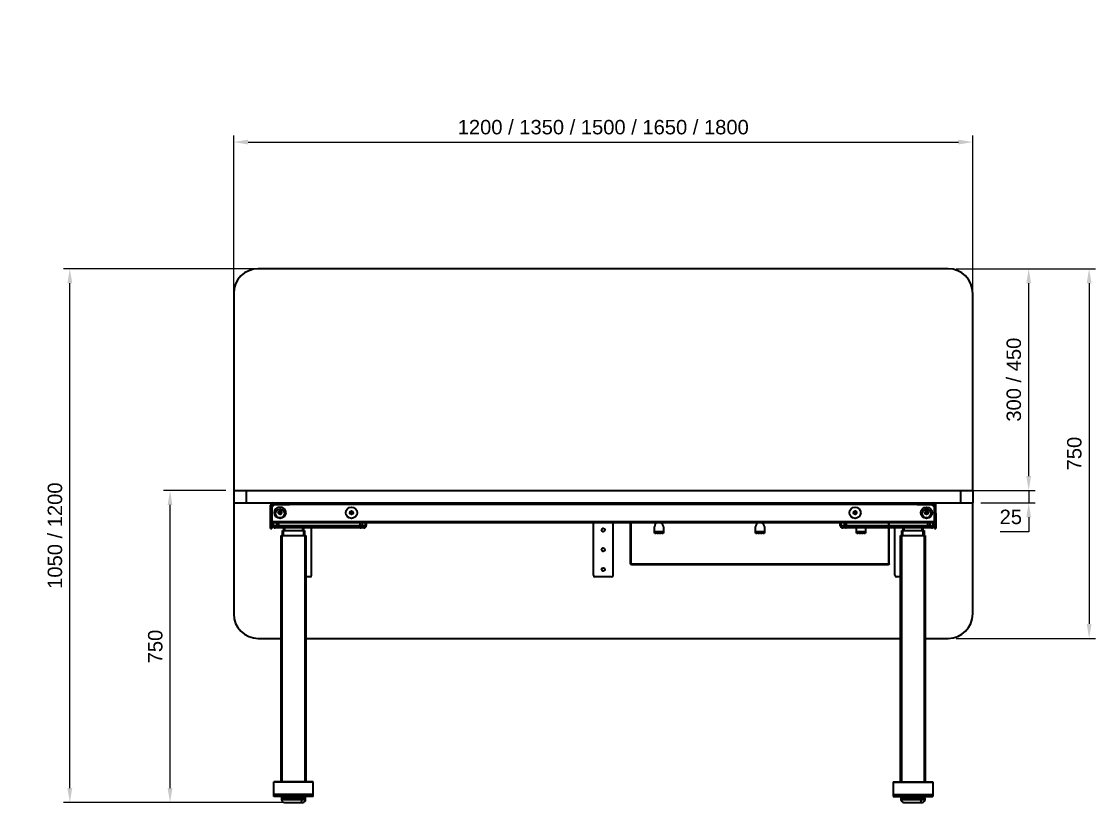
# Model space of a CAD drawing. Header units: millimetres. Extents: x -431 to 3717, y -325 to 2729.
# Drawn here: x -431 to 1749, y 1144 to 2729 of the extents above; entities that cross this region are included whole.
import ezdxf

# ---------------------------------------------------------------- set-up
doc = ezdxf.new("R2010")
doc.units = ezdxf.units.MM
doc.styles.get("Standard").update_dxf_attribs({"font": 'arial.ttf'})
doc.dimstyles.new('CGJ', dxfattribs={"dimscale": 13, "dimtxt": 2.25, "dimasz": 2.25, "dimexe": 1, "dimexo": 1.25, "dimgap": 1.15, "dimtad": 1, "dimtoh": 1, "dimdec": 1, "dimdsep": 46, "dimtxsty": 'Standard', "dimcen": 0, "dimclrd": 2, "dimclre": 2, "dimclrt": 2, "dimadec": 0, "dimazin": 0, "dimtfac": 1, "dimtdec": 1, "dimtmove": 0, "dimatfit": 0, "dimfxl": 1, "dimtolj": 1, "dimtzin": 0, "dimlwe": -1, "dimarcsym": 2})

# ---------------------------------------------------------------- blocks, each defined once
blk = doc.blocks.new('*D52')
at = {"color": 2, "transparency": 16777216}
for p, q in [((0, 1793.7), (0, 2497.5)), ((1500, 1793.7), (1500, 2497.5))]:
    blk.add_line(p, q, dxfattribs=at)
at = {"color": 2, "lineweight": -2, "transparency": 16777216}
blk.add_line((29.3, 2484.5), (1470.8, 2484.5), dxfattribs=at)
at = {"color": 2, "transparency": 16777216}
for points in [[(29.3, 2489.4), (29.3, 2479.6), (0, 2484.5)], [(1470.8, 2489.4), (1470.8, 2479.6), (1500, 2484.5)]]:
    blk.add_solid(points, dxfattribs=at)
at = {"layer": 'Defpoints', "color": 0, "transparency": 16777216}
for p in [(1500, 2484.5), (0, 1777.4), (1500, 1777.4)]:
    blk.add_point(p, dxfattribs=at)
at = {"color": 2, "transparency": 16777216, "insert": (750, 2514.6), "char_height": 29.25, "attachment_point": 5}
blk.add_mtext('\\A1;1200 / 1350 / 1500 / 1650 / 1800', dxfattribs=at)
blk = doc.blocks.new('*D53')
at = {"color": 2, "lineweight": -2, "transparency": 16777216}
for p, q in [((1613.4, 1806.7), (1613.4, 1835.9)), ((1613.4, 1777.4), (1613.4, 1752.4)), ((1613.4, 1723.2), (1613.4, 1693.9)), ((1613.4, 1693.9), (1555.8, 1693.9))]:
    blk.add_line(p, q, dxfattribs=at)
at = {"color": 2, "transparency": 16777216}
for p, q in [((1516.3, 1777.4), (1626.4, 1777.4)), ((1516.3, 1752.4), (1626.4, 1752.4))]:
    blk.add_line(p, q, dxfattribs=at)
for points in [[(1608.5, 1806.7), (1618.2, 1806.7), (1613.4, 1777.4)], [(1608.5, 1723.2), (1618.2, 1723.2), (1613.4, 1752.4)]]:
    blk.add_solid(points, dxfattribs=at)
at = {"layer": 'Defpoints', "color": 0, "transparency": 16777216}
for p in [(1500, 1777.4), (1500, 1752.4), (1613.4, 1752.4)]:
    blk.add_point(p, dxfattribs=at)
at = {"color": 2, "transparency": 16777216, "insert": (1577.1, 1723.8), "char_height": 29.25, "attachment_point": 5}
blk.add_mtext('\\A1;25', dxfattribs=at)
blk = doc.blocks.new('*D54')
at = {"color": 2, "transparency": 16777216}
for p, q in [((-16.2, 1777.4), (-142.1, 1777.4)), ((103.5, 1144.4), (-142.1, 1144.4))]:
    blk.add_line(p, q, dxfattribs=at)
at = {"color": 2, "lineweight": -2, "transparency": 16777216}
blk.add_line((-129.1, 1173.7), (-129.1, 1748.2), dxfattribs=at)
at = {"color": 2, "transparency": 16777216}
for points in [[(-134, 1748.2), (-124.3, 1748.2), (-129.1, 1777.4)], [(-134, 1173.7), (-124.3, 1173.7), (-129.1, 1144.4)]]:
    blk.add_solid(points, dxfattribs=at)
at = {"layer": 'Defpoints', "color": 0, "transparency": 16777216}
for p in [(-129.1, 1777.4), (0, 1777.4), (119.7, 1144.4)]:
    blk.add_point(p, dxfattribs=at)
at = {"color": 2, "transparency": 16777216, "insert": (-159, 1460.9), "char_height": 29.25, "attachment_point": 5, "rotation": 90}
blk.add_mtext('\\A1;750', dxfattribs=at)
blk = doc.blocks.new('*D55')
at = {"color": 2, "transparency": 16777216}
for p, q in [((1466.3, 2227.4), (1626.4, 2227.4)), ((1491.3, 1777.4), (1626.4, 1777.4))]:
    blk.add_line(p, q, dxfattribs=at)
at = {"color": 2, "lineweight": -2, "transparency": 16777216}
blk.add_line((1613.4, 1806.7), (1613.4, 2198.2), dxfattribs=at)
at = {"color": 2, "transparency": 16777216}
for points in [[(1608.5, 2198.2), (1618.2, 2198.2), (1613.4, 2227.4)], [(1608.5, 1806.7), (1618.2, 1806.7), (1613.4, 1777.4)]]:
    blk.add_solid(points, dxfattribs=at)
at = {"layer": 'Defpoints', "color": 0, "transparency": 16777216}
for p in [(1450, 2227.4), (1613.4, 2227.4), (1475, 1777.4)]:
    blk.add_point(p, dxfattribs=at)
at = {"color": 2, "transparency": 16777216, "insert": (1583.3, 2002.4), "char_height": 29.25, "attachment_point": 5, "rotation": 90}
blk.add_mtext('\\A1;300 / 450', dxfattribs=at)
blk = doc.blocks.new('*D56')
at = {"color": 2, "transparency": 16777216}
for p, q in [((1466.3, 2227.4), (1749, 2227.4)), ((1466.3, 1477.4), (1749, 1477.4))]:
    blk.add_line(p, q, dxfattribs=at)
at = {"color": 2, "lineweight": -2, "transparency": 16777216}
blk.add_line((1736, 2198.2), (1736, 1506.7), dxfattribs=at)
at = {"color": 2, "transparency": 16777216}
for points in [[(1731.1, 2198.2), (1740.9, 2198.2), (1736, 2227.4)], [(1731.1, 1506.7), (1740.9, 1506.7), (1736, 1477.4)]]:
    blk.add_solid(points, dxfattribs=at)
at = {"layer": 'Defpoints', "color": 0, "transparency": 16777216}
for p in [(1450, 2227.4), (1450, 1477.4), (1736, 1477.4)]:
    blk.add_point(p, dxfattribs=at)
at = {"color": 2, "transparency": 16777216, "insert": (1706.1, 1852.4), "char_height": 29.25, "attachment_point": 5, "rotation": 90}
blk.add_mtext('\\A1;750', dxfattribs=at)
blk = doc.blocks.new('*D59')
at = {"color": 2, "transparency": 16777216}
for p, q in [((103.5, 2227.4), (-345.5, 2227.4)), ((103.5, 1144.4), (-345.5, 1144.4))]:
    blk.add_line(p, q, dxfattribs=at)
at = {"color": 2, "lineweight": -2, "transparency": 16777216}
blk.add_line((-332.5, 1173.7), (-332.5, 2198.2), dxfattribs=at)
at = {"color": 2, "transparency": 16777216}
for points in [[(-337.4, 2198.2), (-327.6, 2198.2), (-332.5, 2227.4)], [(-337.4, 1173.7), (-327.6, 1173.7), (-332.5, 1144.4)]]:
    blk.add_solid(points, dxfattribs=at)
at = {"layer": 'Defpoints', "color": 0, "transparency": 16777216}
for p in [(-332.5, 2227.4), (119.7, 2227.4), (119.7, 1144.4)]:
    blk.add_point(p, dxfattribs=at)
at = {"color": 2, "transparency": 16777216, "insert": (-362.6, 1685.9), "char_height": 29.25, "attachment_point": 5, "rotation": 90}
blk.add_mtext('\\A1;1050 / 1200 ', dxfattribs=at)

msp = doc.modelspace()

# ---------------------------------------------------------------- linework, layer by layer
at = {"color": 7, "linetype": 'Continuous', "lineweight": 35}
for p, q in [((1450.02, 2227.45), (50.02, 2227.45)), ((0.02, 2177.45), (0.02, 1777.45)), ((1500.02, 1777.45), (1500.02, 2177.45)), ((0.02, 1777.45), (0.02, 1752.45)), ((0.02, 1777.45), (25.02, 1777.45)), ((25.02, 1777.45), (25.02, 1752.45)), ((25.02, 1777.45), (1475.02, 1777.45)), ((1475.02, 1777.45), (1475.02, 1752.45)), ((1475.02, 1777.45), (1500.02, 1777.45)), ((1500.02, 1777.45), (1500.02, 1752.45)), ((0.02, 1752.45), (0.02, 1527.45)), ((0.02, 1752.45), (25.02, 1752.45)), ((25.02, 1752.45), (1475.02, 1752.45)), ((77.52, 1747.45), (75.02, 1747.45)), ((75.02, 1731.36), (75.02, 1747.45)), ((77.52, 1731.36), (77.52, 1747.45)), ((80.52, 1746.95), (77.52, 1746.95)), ((83.02, 1749.45), (78.02, 1744.45)), ((78.02, 1714.95), (78.02, 1744.45)), ((79.02, 1746.95), (79.02, 1749.45)), ((79.02, 1749.45), (80.48, 1749.45)), ((80.02, 1752.45), (80.02, 1749.95)), ((80.02, 1749.95), (103.02, 1749.95)), ((80.48, 1749.45), (83.02, 1749.45)), ((80.48, 1749.45), (80.48, 1746.95)), ((83.02, 1749.45), (113.02, 1749.45)), ((103.02, 1749.95), (103.02, 1752.45)), ((113.02, 1749.95), (103.02, 1749.95)), ((113.02, 1752.45), (113.02, 1749.95)), ((113.02, 1749.45), (113.02, 1749.95)), ((113.02, 1749.95), (1387.02, 1749.95)), ((1387.02, 1749.95), (1387.02, 1752.45)), ((1397.02, 1749.95), (1387.02, 1749.95)), ((1387.02, 1749.95), (1387.02, 1749.45)), ((1387.02, 1749.45), (1417.02, 1749.45)), ((1397.02, 1752.45), (1397.02, 1749.95)), ((1420.02, 1749.95), (1397.02, 1749.95)), ((1422.02, 1744.45), (1417.02, 1749.45)), ((1417.02, 1749.45), (1419.55, 1749.45)), ((1419.52, 1746.95), (1422.52, 1746.95)), ((1419.55, 1749.45), (1421.02, 1749.45)), ((1419.55, 1746.95), (1419.55, 1749.45)), ((1420.02, 1749.95), (1420.02, 1752.45)), ((1421.02, 1749.45), (1421.02, 1746.95)), ((1422.02, 1714.95), (1422.02, 1744.45)), ((1425.02, 1747.45), (1422.52, 1747.45)), ((1422.52, 1731.36), (1422.52, 1747.45)), ((1425.02, 1731.36), (1425.02, 1747.45)), ((1475.02, 1752.45), (1500.02, 1752.45)), ((1500.02, 1527.45), (1500.02, 1752.45)), ((75.02, 1731.36), (77.52, 1731.36)), ((75.02, 1721.42), (75.02, 1731.36)), ((78.02, 1742.95), (77.52, 1742.95)), ((77.52, 1731.36), (77.52, 1721.42)), ((98.71, 1742.95), (89.32, 1742.95)), ((91.09, 1734.36), (91.09, 1730.53)), ((1401.32, 1742.95), (1410.71, 1742.95)), ((1408.94, 1730.53), (1408.94, 1734.36)), ((1422.02, 1742.95), (1422.52, 1742.95)), ((1422.52, 1731.36), (1425.02, 1731.36)), ((1422.52, 1721.42), (1422.52, 1731.36)), ((1425.02, 1731.36), (1425.02, 1721.42)), ((77.52, 1721.42), (75.02, 1721.42)), ((75.02, 1700.51), (75.02, 1721.42)), ((75.02, 1700.51), (77.52, 1700.51)), ((75.02, 1700.45), (75.02, 1700.51)), ((77.52, 1700.45), (75.02, 1700.45)), ((77.52, 1721.42), (77.52, 1700.51)), ((78.02, 1718.95), (77.52, 1718.95)), ((78.02, 1714.95), (77.52, 1714.95)), ((77.52, 1700.51), (77.52, 1700.45)), ((78.02, 1714.95), (1422.02, 1714.95)), ((78.02, 1712.45), (78.02, 1714.95)), ((78.02, 1712.45), (1422.02, 1712.45)), ((79.02, 1706.45), (79.02, 1712.45)), ((80.48, 1706.45), (79.02, 1706.45)), ((80.48, 1712.45), (80.48, 1706.45)), ((80.48, 1706.45), (87.55, 1706.45)), ((91.09, 1701.45), (84.02, 1701.45)), ((87.55, 1706.45), (87.55, 1712.45)), ((91.09, 1706.45), (87.55, 1706.45)), ((91.09, 1712.45), (91.09, 1706.45)), ((91.09, 1706.45), (256.94, 1706.45)), ((91.09, 1701.45), (91.09, 1706.45)), ((256.94, 1701.45), (91.09, 1701.45)), ((101.52, 1696.45), (101.52, 1701.45)), ((103.02, 1701.45), (103.02, 1696.45)), ((140.02, 1696.45), (140.02, 1701.45)), ((141.52, 1701.45), (141.52, 1696.45)), ((158.02, 1605.45), (158.02, 1701.45)), ((256.94, 1706.45), (256.94, 1712.45)), ((256.94, 1701.45), (256.94, 1706.45)), ((260.48, 1706.45), (256.94, 1706.45)), ((264.02, 1701.45), (256.94, 1701.45)), ((260.48, 1712.45), (260.48, 1706.45)), ((260.48, 1706.45), (267.55, 1706.45)), ((267.55, 1706.45), (267.55, 1712.45)), ((269.02, 1706.45), (267.55, 1706.45)), ((269.02, 1712.45), (269.02, 1706.45)), ((730.02, 1605.45), (730.02, 1712.45)), ((770.02, 1605.45), (770.02, 1712.45)), ((805.52, 1629.05), (805.52, 1712.45)), ((806.32, 1629.05), (806.32, 1712.45)), ((806.52, 1629.05), (806.52, 1712.45)), ((854.02, 1690.95), (854.02, 1703.95)), ((872.02, 1703.95), (872.02, 1690.95)), ((1059.02, 1690.95), (1059.02, 1703.95)), ((1077.02, 1703.95), (1077.02, 1690.95)), ((1231.02, 1706.45), (1231.02, 1712.45)), ((1232.48, 1706.45), (1231.02, 1706.45)), ((1232.48, 1712.45), (1232.48, 1706.45)), ((1232.48, 1706.45), (1239.55, 1706.45)), ((1243.09, 1701.45), (1236.02, 1701.45)), ((1239.55, 1706.45), (1239.55, 1712.45)), ((1243.09, 1706.45), (1239.55, 1706.45)), ((1243.09, 1712.45), (1243.09, 1706.45)), ((1243.09, 1706.45), (1408.94, 1706.45)), ((1243.09, 1706.45), (1243.09, 1701.45)), ((1408.94, 1701.45), (1243.09, 1701.45)), ((1264.02, 1690.95), (1264.02, 1701.45)), ((1282.02, 1701.45), (1282.02, 1690.95)), ((1329.52, 1629.05), (1329.52, 1712.45)), ((1329.72, 1629.05), (1329.72, 1712.45)), ((1330.52, 1629.05), (1330.52, 1712.45)), ((1342.02, 1605.45), (1342.02, 1701.45)), ((1358.52, 1696.45), (1358.52, 1701.45)), ((1360.02, 1701.45), (1360.02, 1696.45)), ((1397.02, 1696.45), (1397.02, 1701.45)), ((1398.52, 1701.45), (1398.52, 1696.45)), ((1408.94, 1706.45), (1408.94, 1712.45)), ((1408.94, 1706.45), (1408.94, 1701.45)), ((1412.48, 1706.45), (1408.94, 1706.45)), ((1416.02, 1701.45), (1408.94, 1701.45)), ((1412.48, 1712.45), (1412.48, 1706.45)), ((1412.48, 1706.45), (1419.55, 1706.45)), ((1419.55, 1706.45), (1419.55, 1712.45)), ((1421.02, 1706.45), (1419.55, 1706.45)), ((1421.02, 1712.45), (1421.02, 1706.45)), ((1422.02, 1718.95), (1422.52, 1718.95)), ((1422.02, 1714.95), (1422.52, 1714.95)), ((1422.02, 1712.45), (1422.02, 1714.95)), ((1425.02, 1721.42), (1422.52, 1721.42)), ((1422.52, 1700.51), (1422.52, 1721.42)), ((1422.52, 1700.51), (1425.02, 1700.51)), ((1422.52, 1700.45), (1422.52, 1700.51)), ((1425.02, 1700.45), (1422.52, 1700.45)), ((1425.02, 1721.42), (1425.02, 1700.51)), ((1425.02, 1700.51), (1425.02, 1700.45)), ((96.52, 1186.45), (96.52, 1686.45)), ((96.52, 1686.45), (98.02, 1686.45)), ((98.02, 1686.45), (98.02, 1186.45)), ((98.02, 1686.45), (145.02, 1686.45)), ((99.02, 1686.45), (99.02, 1696.45)), ((99.02, 1696.45), (100.52, 1696.45)), ((100.52, 1696.45), (100.52, 1686.45)), ((100.52, 1696.45), (142.52, 1696.45)), ((142.52, 1686.45), (142.52, 1696.45)), ((142.52, 1696.45), (144.02, 1696.45)), ((144.02, 1696.45), (144.02, 1686.45)), ((145.02, 1186.45), (145.02, 1686.45)), ((145.02, 1686.45), (146.52, 1686.45)), ((146.52, 1686.45), (146.52, 1186.45)), ((872.02, 1693.55), (854.02, 1693.55)), ((854.52, 1692.55), (854.02, 1692.55)), ((854.52, 1690.95), (854.02, 1690.95)), ((854.52, 1692.55), (857.02, 1692.55)), ((854.52, 1690.95), (854.52, 1692.55)), ((854.52, 1690.95), (857.02, 1690.95)), ((857.02, 1692.55), (857.02, 1690.95)), ((857.02, 1692.55), (859.02, 1692.55)), ((859.02, 1691.75), (857.02, 1691.75)), ((859.02, 1690.95), (857.02, 1690.95)), ((859.02, 1692.55), (862.02, 1692.55)), ((859.02, 1690.95), (859.02, 1692.55)), ((859.02, 1690.95), (862.02, 1690.95)), ((862.02, 1692.55), (862.02, 1690.95)), ((862.02, 1692.55), (864.02, 1692.55)), ((864.02, 1691.75), (862.02, 1691.75)), ((864.02, 1690.95), (862.02, 1690.95)), ((864.02, 1692.55), (867.02, 1692.55)), ((864.02, 1690.95), (864.02, 1692.55)), ((864.02, 1690.95), (867.02, 1690.95)), ((867.02, 1692.55), (867.02, 1690.95)), ((867.02, 1692.55), (869.02, 1692.55)), ((869.02, 1691.75), (867.02, 1691.75)), ((869.02, 1690.95), (867.02, 1690.95)), ((869.02, 1692.55), (871.52, 1692.55)), ((869.02, 1690.95), (869.02, 1692.55)), ((869.02, 1690.95), (871.52, 1690.95)), ((872.02, 1692.55), (871.52, 1692.55)), ((871.52, 1692.55), (871.52, 1690.95)), ((872.02, 1690.95), (871.52, 1690.95)), ((1077.02, 1693.55), (1059.02, 1693.55)), ((1059.52, 1692.55), (1059.02, 1692.55)), ((1059.52, 1690.95), (1059.02, 1690.95)), ((1059.52, 1692.55), (1062.02, 1692.55)), ((1059.52, 1690.95), (1059.52, 1692.55)), ((1059.52, 1690.95), (1062.02, 1690.95)), ((1062.02, 1692.55), (1062.02, 1690.95)), ((1062.02, 1692.55), (1064.02, 1692.55)), ((1064.02, 1691.75), (1062.02, 1691.75)), ((1064.02, 1690.95), (1062.02, 1690.95)), ((1064.02, 1692.55), (1067.02, 1692.55)), ((1064.02, 1690.95), (1064.02, 1692.55)), ((1064.02, 1690.95), (1067.02, 1690.95)), ((1067.02, 1692.55), (1067.02, 1690.95)), ((1067.02, 1692.55), (1069.02, 1692.55)), ((1069.02, 1691.75), (1067.02, 1691.75)), ((1069.02, 1690.95), (1067.02, 1690.95)), ((1069.02, 1692.55), (1072.02, 1692.55)), ((1069.02, 1690.95), (1069.02, 1692.55)), ((1069.02, 1690.95), (1072.02, 1690.95)), ((1072.02, 1692.55), (1072.02, 1690.95)), ((1072.02, 1692.55), (1074.02, 1692.55)), ((1074.02, 1691.75), (1072.02, 1691.75)), ((1074.02, 1690.95), (1072.02, 1690.95)), ((1074.02, 1692.55), (1076.52, 1692.55)), ((1074.02, 1690.95), (1074.02, 1692.55)), ((1074.02, 1690.95), (1076.52, 1690.95)), ((1077.02, 1692.55), (1076.52, 1692.55)), ((1076.52, 1692.55), (1076.52, 1690.95)), ((1077.02, 1690.95), (1076.52, 1690.95)), ((1282.02, 1693.55), (1264.02, 1693.55)), ((1264.52, 1692.55), (1264.02, 1692.55)), ((1264.52, 1690.95), (1264.02, 1690.95)), ((1264.52, 1692.55), (1267.02, 1692.55)), ((1264.52, 1690.95), (1264.52, 1692.55)), ((1264.52, 1690.95), (1267.02, 1690.95)), ((1267.02, 1692.55), (1267.02, 1690.95)), ((1267.02, 1692.55), (1269.02, 1692.55)), ((1269.02, 1691.75), (1267.02, 1691.75)), ((1269.02, 1690.95), (1267.02, 1690.95)), ((1269.02, 1692.55), (1272.02, 1692.55)), ((1269.02, 1690.95), (1269.02, 1692.55)), ((1269.02, 1690.95), (1272.02, 1690.95)), ((1272.02, 1692.55), (1272.02, 1690.95)), ((1272.02, 1692.55), (1274.02, 1692.55)), ((1274.02, 1691.75), (1272.02, 1691.75)), ((1274.02, 1690.95), (1272.02, 1690.95)), ((1274.02, 1692.55), (1277.02, 1692.55)), ((1274.02, 1690.95), (1274.02, 1692.55)), ((1274.02, 1690.95), (1277.02, 1690.95)), ((1277.02, 1692.55), (1277.02, 1690.95)), ((1277.02, 1692.55), (1279.02, 1692.55)), ((1279.02, 1691.75), (1277.02, 1691.75)), ((1279.02, 1690.95), (1277.02, 1690.95)), ((1279.02, 1692.55), (1281.52, 1692.55)), ((1279.02, 1690.95), (1279.02, 1692.55)), ((1279.02, 1690.95), (1281.52, 1690.95)), ((1282.02, 1692.55), (1281.52, 1692.55)), ((1281.52, 1692.55), (1281.52, 1690.95)), ((1282.02, 1690.95), (1281.52, 1690.95)), ((1353.52, 1186.45), (1353.52, 1686.45)), ((1353.52, 1686.45), (1355.02, 1686.45)), ((1355.02, 1686.45), (1355.02, 1186.45)), ((1355.02, 1686.45), (1402.02, 1686.45)), ((1356.02, 1686.45), (1356.02, 1696.45)), ((1356.02, 1696.45), (1357.52, 1696.45)), ((1357.52, 1696.45), (1357.52, 1686.45)), ((1357.52, 1696.45), (1399.52, 1696.45)), ((1399.52, 1686.45), (1399.52, 1696.45)), ((1399.52, 1696.45), (1401.02, 1696.45)), ((1401.02, 1696.45), (1401.02, 1686.45)), ((1402.02, 1186.45), (1402.02, 1686.45)), ((1402.02, 1686.45), (1403.52, 1686.45)), ((1403.52, 1686.45), (1403.52, 1186.45)), ((805.52, 1629.05), (806.32, 1629.05)), ((806.52, 1629.05), (807.12, 1629.05)), ((807.12, 1629.05), (1328.92, 1629.05)), ((807.12, 1627.45), (807.12, 1629.05)), ((807.12, 1627.45), (1328.92, 1627.45)), ((1328.92, 1629.05), (1329.52, 1629.05)), ((1328.92, 1629.05), (1328.92, 1627.45)), ((1330.52, 1629.05), (1329.72, 1629.05)), ((155.02, 1602.45), (146.52, 1602.45)), ((767.02, 1602.45), (733.02, 1602.45)), ((1353.52, 1602.45), (1345.02, 1602.45)), ((50.02, 1477.45), (96.52, 1477.45)), ((146.52, 1477.45), (1353.52, 1477.45)), ((1403.52, 1477.45), (1450.02, 1477.45)), ((161.52, 1186.45), (81.52, 1186.45)), ((81.52, 1185.58), (81.52, 1186.45)), ((161.52, 1185.58), (81.52, 1185.58)), ((81.52, 1160.98), (81.52, 1185.58)), ((161.52, 1185.58), (161.52, 1186.45)), ((161.52, 1160.98), (161.52, 1185.58)), ((1338.52, 1186.45), (1418.52, 1186.45)), ((1338.52, 1186.45), (1338.52, 1185.58)), ((1338.52, 1185.58), (1338.52, 1160.98)), ((1338.52, 1185.58), (1418.52, 1185.58)), ((1418.52, 1186.45), (1418.52, 1185.58)), ((1418.52, 1185.58), (1418.52, 1160.98)), ((161.52, 1160.98), (81.52, 1160.98)), ((81.52, 1156.52), (81.52, 1160.98)), ((161.52, 1156.52), (81.52, 1156.52)), ((103.43, 1156.45), (100.02, 1156.45)), ((103.43, 1156.52), (103.43, 1156.45)), ((139.6, 1156.45), (103.43, 1156.45)), ((140.68, 1156.52), (139.6, 1156.45)), ((139.6, 1156.52), (139.6, 1156.45)), ((143.02, 1156.45), (139.6, 1156.45)), ((161.52, 1156.52), (161.52, 1160.98)), ((1338.52, 1160.98), (1418.52, 1160.98)), ((1338.52, 1160.98), (1338.52, 1156.52)), ((1338.52, 1156.52), (1418.52, 1156.52)), ((1360.43, 1156.45), (1357.02, 1156.45)), ((1359.35, 1156.52), (1360.43, 1156.45)), ((1360.43, 1156.52), (1360.43, 1156.45)), ((1360.43, 1156.45), (1396.6, 1156.45)), ((1396.6, 1156.52), (1396.6, 1156.45)), ((1400.02, 1156.45), (1396.6, 1156.45)), ((1418.52, 1160.98), (1418.52, 1156.52)), ((97.02, 1153.45), (97.02, 1150.45)), ((138.74, 1153.45), (97.02, 1153.45)), ((97.02, 1150.45), (138.74, 1150.45)), ((103.02, 1144.45), (134.52, 1144.45)), ((134.58, 1144.45), (134.52, 1144.45)), ((134.58, 1144.45), (140.02, 1144.45)), ((138.74, 1150.45), (138.74, 1153.45)), ((146.02, 1153.45), (138.74, 1153.45)), ((138.74, 1150.45), (146.02, 1150.45)), ((146.02, 1150.45), (146.02, 1153.45)), ((1354.02, 1153.45), (1354.02, 1150.45)), ((1395.74, 1153.45), (1354.02, 1153.45)), ((1354.02, 1150.45), (1395.74, 1150.45)), ((1360.02, 1144.45), (1391.52, 1144.45)), ((1391.52, 1144.45), (1391.58, 1144.45)), ((1391.58, 1144.45), (1397.02, 1144.45)), ((1395.74, 1150.45), (1395.74, 1153.45)), ((1403.02, 1153.45), (1395.74, 1153.45)), ((1395.74, 1150.45), (1403.02, 1150.45)), ((1403.02, 1150.45), (1403.02, 1153.45))]:
    msp.add_line(p, q, dxfattribs=at)
at = {"color": 7, "linetype": 'Continuous', "lineweight": 35, "flags": 128}
for points in [[(84.02, 1701.45), (83.51, 1701.5), (83.02, 1701.65), (82.55, 1701.9), (82.1, 1702.24), (81.7, 1702.67), (81.34, 1703.17), (81.04, 1703.75), (80.8, 1704.37), (80.62, 1705.04), (80.52, 1705.74), (80.48, 1706.45)], [(91.09, 1701.45), (90.58, 1701.5), (90.09, 1701.65), (89.62, 1701.9), (89.17, 1702.24), (88.77, 1702.67), (88.41, 1703.17), (88.11, 1703.75), (87.87, 1704.37), (87.69, 1705.04), (87.59, 1705.74), (87.55, 1706.45)], [(256.94, 1701.45), (257.45, 1701.5), (257.94, 1701.65), (258.41, 1701.9), (258.86, 1702.24), (259.26, 1702.67), (259.62, 1703.17), (259.92, 1703.75), (260.16, 1704.37), (260.34, 1705.04), (260.44, 1705.74), (260.48, 1706.45)], [(267.55, 1706.45), (267.51, 1705.74), (267.41, 1705.04), (267.23, 1704.37), (266.99, 1703.75), (266.69, 1703.17), (266.33, 1702.67), (265.93, 1702.24), (265.48, 1701.9), (265.01, 1701.65), (264.52, 1701.5), (264.02, 1701.45)], [(1232.48, 1706.45), (1232.52, 1705.74), (1232.62, 1705.04), (1232.8, 1704.37), (1233.04, 1703.75), (1233.34, 1703.17), (1233.7, 1702.67), (1234.1, 1702.24), (1234.55, 1701.9), (1235.02, 1701.65), (1235.51, 1701.5), (1236.02, 1701.45)], [(1239.55, 1706.45), (1239.59, 1705.74), (1239.69, 1705.04), (1239.87, 1704.37), (1240.11, 1703.75), (1240.41, 1703.17), (1240.77, 1702.67), (1241.17, 1702.24), (1241.62, 1701.9), (1242.09, 1701.65), (1242.58, 1701.5), (1243.09, 1701.45)], [(1412.48, 1706.45), (1412.44, 1705.74), (1412.34, 1705.04), (1412.16, 1704.37), (1411.92, 1703.75), (1411.62, 1703.17), (1411.26, 1702.67), (1410.86, 1702.24), (1410.41, 1701.9), (1409.94, 1701.65), (1409.45, 1701.5), (1408.94, 1701.45)], [(1416.02, 1701.45), (1416.52, 1701.5), (1417.01, 1701.65), (1417.48, 1701.9), (1417.93, 1702.24), (1418.33, 1702.67), (1418.69, 1703.17), (1418.99, 1703.75), (1419.23, 1704.37), (1419.41, 1705.04), (1419.51, 1705.74), (1419.55, 1706.45)], [(134.52, 1144.45), (135.07, 1144.5), (135.61, 1144.65), (136.13, 1144.91), (136.63, 1145.25), (137.09, 1145.69), (137.5, 1146.21), (137.86, 1146.8), (138.17, 1147.45), (138.41, 1148.15), (138.59, 1148.9), (138.7, 1149.67), (138.74, 1150.45)], [(1391.52, 1144.45), (1392.07, 1144.5), (1392.61, 1144.65), (1393.13, 1144.91), (1393.63, 1145.25), (1394.09, 1145.69), (1394.5, 1146.21), (1394.86, 1146.8), (1395.17, 1147.45), (1395.41, 1148.15), (1395.59, 1148.9), (1395.7, 1149.67), (1395.74, 1150.45)]]:
    msp.add_lwpolyline(points, dxfattribs=at)
at = {"color": 7, "linetype": 'Continuous', "lineweight": 35}
for centre, radius in [((94.02, 1732.45), 11.5), ((239.02, 1732.45), 11.5), ((1261.02, 1732.45), 11.5), ((1406.02, 1732.45), 11.5), ((94.02, 1730.95), 9), ((94.02, 1732.45), 3.5), ((94.02, 1732.45), 2.4), ((239.02, 1732.45), 3.5), ((239.02, 1732.45), 2.4), ((1261.02, 1732.45), 3.5), ((1261.02, 1732.45), 2.4), ((1406.02, 1730.95), 9), ((1406.02, 1732.45), 3.5), ((1406.02, 1732.45), 2.4), ((750.02, 1697.45), 3.5), ((750.02, 1657.45), 3.5), ((750.02, 1617.45), 3.5)]:
    msp.add_circle(centre, radius, dxfattribs=at)
for centre, radius, start, end in [((50.02, 2177.45), 50, 90, 180), ((1450.02, 2177.45), 50, 0, 90), ((80.02, 1747.45), 5, 90, 180), ((80.02, 1747.45), 2.5, 90, 180), ((1420.02, 1747.45), 5, 0, 90), ((1420.02, 1747.45), 2.5, 0, 90), ((84.02, 1706.45), 5, 180, 270), ((264.02, 1706.45), 5, 270, 0), ((863.02, 1703.95), 9, 109.18814, 180), ((863.02, 1703.95), 9, 0, 70.81186), ((1068.02, 1703.95), 9, 109.18814, 180), ((1068.02, 1703.95), 9, 0, 70.81186), ((1236.02, 1706.45), 5, 180, 270), ((1416.02, 1706.45), 5, 270, 0), ((155.02, 1605.45), 3, 270, 0), ((733.02, 1605.45), 3, 180, 270), ((767.02, 1605.45), 3, 270, 0), ((1345.02, 1605.45), 3, 180, 270), ((50.02, 1527.45), 50, 180, 270), ((1450.02, 1527.45), 50, 270, 0), ((100.02, 1153.45), 3, 90.00434, 180), ((136.09, 1153.83), 2.68, 351.84747, 78.35366), ((143.02, 1153.45), 3, 0, 89.99566), ((1357.02, 1153.45), 3, 90.00434, 180), ((1393.09, 1153.83), 2.68, 351.84747, 78.35366), ((1400.02, 1153.45), 3, 0, 89.99566), ((103.02, 1150.45), 6, 180, 269.99857), ((140.02, 1150.45), 6, 270.00144, 0), ((1360.02, 1150.45), 6, 180, 269.99856), ((1397.02, 1150.45), 6, 270.00143, 0)]:
    msp.add_arc(centre, radius, start, end, dxfattribs=at)
for points, knots in [([(807.12, 1627.45), (806.93, 1627.47), (806.56, 1627.5), (806.07, 1627.8), (805.71, 1628.22), (805.54, 1628.67), (805.52, 1628.95), (805.52, 1629.05)], [0, 0, 0, 0, 0.2207426, 0.4415058, 0.662269, 0.883032, 1, 1, 1, 1]), ([(1330.52, 1629.05), (1330.5, 1628.86), (1330.46, 1628.49), (1330.17, 1628), (1329.74, 1627.64), (1329.29, 1627.47), (1329.01, 1627.45), (1328.92, 1627.45)], [0, 0, 0, 0, 0.22074264, 0.44150576, 0.66226896, 0.88303198, 1, 1, 1, 1]), ([(103.43, 1156.45), (103.07, 1156.45), (102.7, 1156.45), (102.35, 1156.52), (102.34, 1156.52)], [0, 0, 0, 0, 0.989803, 1, 1, 1, 1]), ([(1396.6, 1156.45), (1396.97, 1156.45), (1397.33, 1156.45), (1397.68, 1156.52), (1397.69, 1156.52)], [0, 0, 0, 0, 0.9909913, 1, 1, 1, 1])]:
    msp.add_open_spline(points, degree=3, knots=knots, dxfattribs=at)
for points in [[(807.12, 1628.25), (807.01, 1628.26), (806.8, 1628.28), (806.54, 1628.47), (806.35, 1628.73), (806.33, 1628.94), (806.32, 1629.05)], [(1329.72, 1629.05), (1329.7, 1628.94), (1329.68, 1628.73), (1329.49, 1628.47), (1329.23, 1628.28), (1329.02, 1628.26), (1328.92, 1628.25)]]:
    msp.add_open_spline(points, degree=3, dxfattribs=at)

# ---------------------------------------------------------------- dimensions: what is measured, and where the dimension line sits
dim = msp.add_linear_dim(base=(1500.02, 2484.5), p1=(0.02, 1777.45), p2=(1500.02, 1777.45), text='1200 / 1350 / <> / 1650 / 1800', dimstyle='CGJ')
dim.commit()
dim.dimension.update_dxf_attribs({"geometry": '*D52', "text_midpoint": (750.02, 2484.5), "dimtype": 160})
for base, p1, p2, text, picture, middle in [((-332.5, 2227.45), (119.75, 1144.45), (119.75, 2227.45), '1050 / 1200 ', '*D59', (-362.57, 1685.95)), ((1613.35, 2227.45), (1475.02, 1777.45), (1450.02, 2227.45), '300 / <>', '*D55', (1583.27, 2002.45)), ((-129.15, 1777.45), (119.75, 1144.45), (0.02, 1777.45), '750', '*D54', (-159.03, 1460.95))]:
    dim = msp.add_linear_dim(base=base, p1=p1, p2=p2, angle=90, text=text, dimstyle='CGJ')
    dim.commit()
    dim.dimension.update_dxf_attribs({"geometry": picture, "text_midpoint": middle})
for base, p1, p2, picture, middle in [((1736, 1477.45), (1450.02, 2227.45), (1450.02, 1477.45), '*D56', (1706.12, 1852.45)), ((1613.35, 1752.45), (1500.02, 1777.45), (1500.02, 1752.45), '*D53', (1577.09, 1723.83))]:
    dim = msp.add_linear_dim(base=base, p1=p1, p2=p2, angle=90, dimstyle='CGJ')
    dim.commit()
    dim.dimension.update_dxf_attribs({"geometry": picture, "text_midpoint": middle})

doc.saveas('drawing.dxf')
